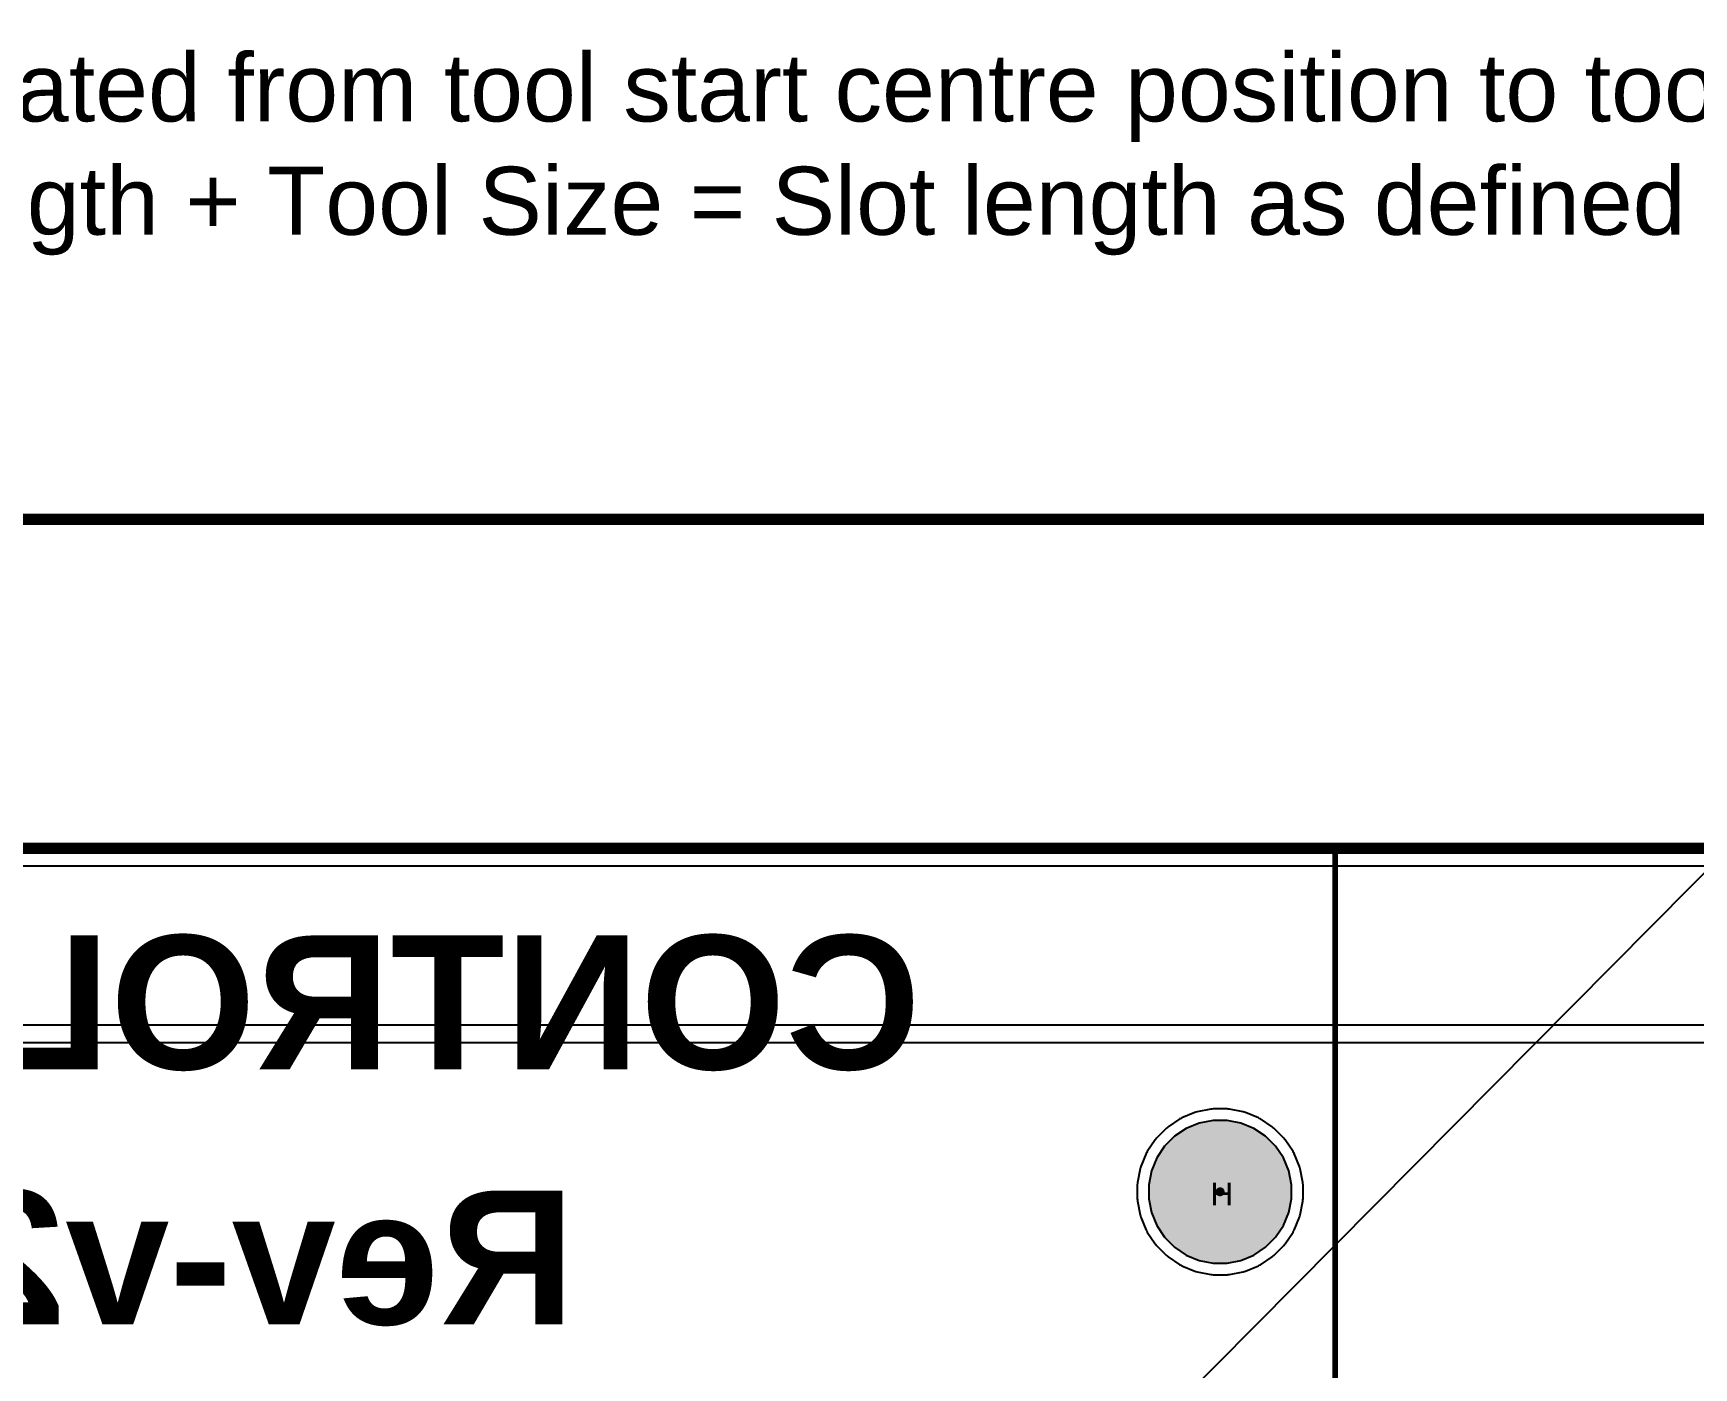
# Model space of a CAD drawing. Header units: inches. Extents: x -11 to 5379, y 0 to 5429.
# Drawn here: x 65.16 to 102.36, y 98.37 to 128.26 of the extents above; entities that cross this region are included whole.
import ezdxf

# ---------------------------------------------------------------- set-up
doc = ezdxf.new("R2010")
doc.units = ezdxf.units.IN
for name, color, linetype in [('Board Outline', 216, 'Continuous'), ('Bottom Layer', 5, 'Continuous'), ('Bottom Overlay', 54, 'Continuous'), ('Bottom Solder', 6, 'Continuous'), ('Dimension', 6, 'Continuous'), ('Drill Drawing', 1, 'Continuous'), ('GND', 16, 'Continuous'), ('Multi-Layer', 9, 'Continuous'), ('Pad Holes', 156, 'Continuous'), ('PWR', 76, 'Continuous'), ('Top Layer', 1, 'Continuous'), ('Top Overlay', 2, 'Continuous'), ('Top Solder', 216, 'Continuous')]:
    doc.layers.add(name, color=color, linetype=linetype)
doc.styles.add('Arial', font='', dxfattribs={"height": 0.2})
doc.styles.add('Arial_Bold', font='', dxfattribs={"height": 0.2})
doc.styles.get('Arial').set_extended_font_data('Arial')
doc.styles.get('Arial_Bold').set_extended_font_data('Arial', bold=True)

# ---------------------------------------------------------------- blocks, each defined once
blk = doc.blocks.new('X14CBIWB1DY1027_122')
at = {"layer": 'Bottom Solder'}
h = blk.add_hatch(color=6, dxfattribs=at)
edge = h.paths.add_edge_path()
edge.add_arc((-26.67, -4.445), 0.102, 0, 360)
at = {"layer": 'Pad Holes'}
h = blk.add_hatch(color=7, dxfattribs=at)
edge = h.paths.add_edge_path()
edge.add_arc((-26.67, -4.445), 1.6, 0, 360)
at = {"layer": 'Top Solder'}
h = blk.add_hatch(color=216, dxfattribs=at)
edge = h.paths.add_edge_path()
edge.add_arc((-26.67, -4.445), 0.102, 0, 360)
at = {"layer": 'Multi-Layer'}
for p, q in [((-27.137, -2.906), (-27.428, -3.027)), ((-26.828, -2.845), (-27.137, -2.906)), ((-26.512, -2.845), (-26.828, -2.845)), ((-26.203, -2.906), (-26.512, -2.845)), ((-25.912, -3.027), (-26.203, -2.906)), ((-27.69, -3.202), (-27.913, -3.425)), ((-27.428, -3.027), (-27.69, -3.202)), ((-25.65, -3.202), (-25.912, -3.027)), ((-25.427, -3.425), (-25.65, -3.202)), ((-28.088, -3.687), (-28.209, -3.978)), ((-27.913, -3.425), (-28.088, -3.687)), ((-25.252, -3.687), (-25.427, -3.425)), ((-25.131, -3.978), (-25.252, -3.687)), ((-28.209, -3.978), (-28.27, -4.287)), ((-25.07, -4.287), (-25.131, -3.978)), ((-28.27, -4.287), (-28.27, -4.445)), ((-28.27, -4.445), (-28.27, -4.603)), ((-25.07, -4.445), (-25.07, -4.287)), ((-25.07, -4.445), (-25.07, -4.445)), ((-25.07, -4.603), (-25.07, -4.445)), ((-28.27, -4.603), (-28.209, -4.912)), ((-25.131, -4.912), (-25.07, -4.603)), ((-28.209, -4.912), (-28.088, -5.203)), ((-28.088, -5.203), (-27.913, -5.465)), ((-25.427, -5.465), (-25.252, -5.203)), ((-25.252, -5.203), (-25.131, -4.912)), ((-27.913, -5.465), (-27.69, -5.688)), ((-25.65, -5.688), (-25.427, -5.465)), ((-27.69, -5.688), (-27.428, -5.863)), ((-27.428, -5.863), (-27.137, -5.984)), ((-26.203, -5.984), (-25.912, -5.863)), ((-25.912, -5.863), (-25.65, -5.688)), ((-27.137, -5.984), (-26.828, -6.045)), ((-26.828, -6.045), (-26.512, -6.045)), ((-26.512, -6.045), (-26.203, -5.984))]:
    blk.add_line(p, q, dxfattribs=at)
at = {"layer": 'Top Overlay'}
for points in [[(-29.25, 5.655, 0.127, 0.127, 0), (-29.25, -12.145, 0.127, 0.127, 0)], [(29.25, -12.145, 0.127, 0.127, 0), (-29.25, -12.145, 0.127, 0.127, 0)]]:
    blk.add_lwpolyline(points, format="xyseb", dxfattribs=at)
blk.add_lwpolyline([(-29.282, -12.145, 0.0635, 0.0635, 1), (-29.218, -12.145, 0.0635, 0.0635, 1)], format="xyseb", close=True, dxfattribs=at)
blk.add_lwpolyline([(-29.282, -12.145, 0.0635, 0.0635, 1), (-29.218, -12.145, 0.0635, 0.0635, 1)], format="xyseb", close=True, dxfattribs=at)

msp = doc.modelspace()

# ---------------------------------------------------------------- linework, layer by layer
at = {"layer": 'Board Outline'}
msp.add_lwpolyline([(0, 110, 0.254, 0.254, 0), (344, 110, 0.254, 0.254, 0)], format="xyseb", dxfattribs=at)
at = {"layer": 'Bottom Layer'}
for p, q in [((9.671, 109.612), (186.207, 109.612)), ((91.537, 104.163), (91.228, 104.102)), ((91.562, 104.163), (91.537, 104.163)), ((91.587, 104.168), (91.562, 104.163)), ((91.903, 104.168), (91.587, 104.168)), ((91.928, 104.163), (91.903, 104.168)), ((91.953, 104.163), (91.928, 104.163)), ((92.262, 104.102), (91.953, 104.163)), ((90.843, 103.943), (90.581, 103.767)), ((90.867, 103.952), (90.843, 103.943)), ((90.888, 103.966), (90.867, 103.952)), ((91.179, 104.087), (90.888, 103.966)), ((91.204, 104.092), (91.179, 104.087)), ((91.228, 104.102), (91.204, 104.092)), ((92.286, 104.092), (92.262, 104.102)), ((92.311, 104.087), (92.286, 104.092)), ((92.602, 103.966), (92.311, 104.087)), ((92.623, 103.952), (92.602, 103.966)), ((92.647, 103.943), (92.623, 103.952)), ((92.909, 103.767), (92.647, 103.943)), ((90.287, 103.473), (90.112, 103.211)), ((90.305, 103.491), (90.287, 103.473)), ((90.319, 103.512), (90.305, 103.491)), ((90.542, 103.735), (90.319, 103.512)), ((90.563, 103.749), (90.542, 103.735)), ((90.581, 103.767), (90.563, 103.749)), ((92.927, 103.749), (92.909, 103.767)), ((92.948, 103.735), (92.927, 103.749)), ((93.171, 103.512), (92.948, 103.735)), ((93.185, 103.491), (93.171, 103.512)), ((93.203, 103.473), (93.185, 103.491)), ((93.378, 103.211), (93.203, 103.473)), ((90.088, 103.166), (89.967, 102.875)), ((90.102, 103.187), (90.088, 103.166)), ((90.112, 103.211), (90.102, 103.187)), ((93.388, 103.188), (93.378, 103.211)), ((93.402, 103.166), (93.388, 103.188)), ((93.523, 102.875), (93.402, 103.166)), ((89.953, 102.827), (89.891, 102.517)), ((89.962, 102.85), (89.953, 102.827)), ((89.967, 102.875), (89.962, 102.85)), ((93.528, 102.85), (93.523, 102.875)), ((93.538, 102.827), (93.528, 102.85)), ((93.599, 102.517), (93.538, 102.827)), ((89.891, 102.492), (89.886, 102.467)), ((89.886, 102.467), (89.886, 102.309)), ((89.886, 102.309), (89.886, 102.152)), ((89.891, 102.517), (89.891, 102.492)), ((93.599, 102.492), (93.599, 102.517)), ((93.604, 102.467), (93.599, 102.492)), ((93.604, 102.309), (93.604, 102.467)), ((93.604, 102.152), (93.604, 102.309)), ((89.886, 102.152), (89.891, 102.127)), ((89.891, 102.127), (89.891, 102.127)), ((89.891, 102.127), (89.891, 102.101)), ((89.891, 102.101), (89.953, 101.792)), ((93.538, 101.792), (93.599, 102.101)), ((93.599, 102.127), (93.604, 102.152)), ((93.599, 102.101), (93.599, 102.127)), ((89.953, 101.792), (89.962, 101.769)), ((89.962, 101.769), (89.962, 101.768)), ((89.962, 101.768), (89.962, 101.768)), ((89.962, 101.768), (89.967, 101.743)), ((89.967, 101.743), (90.088, 101.452)), ((93.402, 101.452), (93.523, 101.744)), ((93.523, 101.744), (93.528, 101.769)), ((93.528, 101.769), (93.538, 101.792)), ((90.088, 101.452), (90.102, 101.431)), ((90.102, 101.431), (90.112, 101.408)), ((90.112, 101.408), (90.287, 101.145)), ((93.203, 101.145), (93.378, 101.408)), ((93.378, 101.408), (93.388, 101.431)), ((93.388, 101.431), (93.402, 101.452)), ((90.287, 101.145), (90.305, 101.127)), ((90.305, 101.127), (90.305, 101.127)), ((90.305, 101.127), (90.305, 101.127)), ((90.305, 101.127), (90.319, 101.106)), ((90.319, 101.106), (90.542, 100.883)), ((90.542, 100.883), (90.563, 100.869)), ((90.563, 100.869), (90.581, 100.851)), ((90.581, 100.851), (90.843, 100.676)), ((92.647, 100.676), (92.909, 100.851)), ((92.909, 100.851), (92.927, 100.869)), ((92.927, 100.869), (92.948, 100.883)), ((92.948, 100.883), (93.171, 101.106)), ((93.171, 101.106), (93.185, 101.127)), ((93.185, 101.127), (93.203, 101.145)), ((90.843, 100.676), (90.867, 100.666)), ((90.867, 100.666), (90.888, 100.652)), ((90.888, 100.652), (91.179, 100.532)), ((91.179, 100.532), (91.204, 100.527)), ((91.204, 100.527), (91.228, 100.517)), ((91.228, 100.517), (91.537, 100.455)), ((91.537, 100.455), (91.563, 100.455)), ((91.563, 100.455), (91.588, 100.45)), ((91.588, 100.45), (91.903, 100.45)), ((91.903, 100.45), (91.928, 100.455)), ((91.928, 100.455), (91.953, 100.455)), ((91.953, 100.455), (92.262, 100.517)), ((92.262, 100.517), (92.286, 100.527)), ((92.286, 100.527), (92.311, 100.532)), ((92.311, 100.532), (92.602, 100.652)), ((92.602, 100.652), (92.623, 100.666)), ((92.623, 100.666), (92.647, 100.676))]:
    msp.add_line(p, q, dxfattribs=at)
at = {"layer": 'Bottom Solder'}
msp.add_line((6.245, 12.319), (5379.208, 5429.208), dxfattribs=at)
at = {"layer": 'Dimension'}
msp.add_lwpolyline([(0, 117.373, 0.254, 0.254, 0), (146.195, 117.373, 0.254, 0.254, 0)], format="xyseb", dxfattribs=at)
at = {"layer": 'GND'}
for p, q in [((0.388, 109.612), (343.612, 109.612)), ((111.658, 106.045), (10.349, 106.045)), ((10.737, 105.657), (111.658, 105.657)), ((91.537, 104.163), (91.228, 104.102)), ((91.562, 104.163), (91.537, 104.163)), ((91.587, 104.168), (91.562, 104.163)), ((91.903, 104.168), (91.587, 104.168)), ((91.928, 104.163), (91.903, 104.168)), ((91.953, 104.163), (91.928, 104.163)), ((92.262, 104.102), (91.953, 104.163)), ((90.843, 103.943), (90.581, 103.767)), ((90.867, 103.952), (90.843, 103.943)), ((90.888, 103.966), (90.867, 103.952)), ((91.179, 104.087), (90.888, 103.966)), ((91.204, 104.092), (91.179, 104.087)), ((91.228, 104.102), (91.204, 104.092)), ((92.286, 104.092), (92.262, 104.102)), ((92.311, 104.087), (92.286, 104.092)), ((92.602, 103.966), (92.311, 104.087)), ((92.623, 103.952), (92.602, 103.966)), ((92.647, 103.943), (92.623, 103.952)), ((92.909, 103.767), (92.647, 103.943)), ((90.287, 103.473), (90.112, 103.211)), ((90.305, 103.491), (90.287, 103.473)), ((90.319, 103.512), (90.305, 103.491)), ((90.542, 103.735), (90.319, 103.512)), ((90.563, 103.749), (90.542, 103.735)), ((90.581, 103.767), (90.563, 103.749)), ((92.927, 103.749), (92.909, 103.767)), ((92.948, 103.735), (92.927, 103.749)), ((93.171, 103.512), (92.948, 103.735)), ((93.185, 103.491), (93.171, 103.512)), ((93.203, 103.473), (93.185, 103.491)), ((93.378, 103.211), (93.203, 103.473)), ((90.088, 103.166), (89.967, 102.875)), ((90.102, 103.187), (90.088, 103.166)), ((90.112, 103.211), (90.102, 103.187)), ((93.388, 103.188), (93.378, 103.211)), ((93.402, 103.166), (93.388, 103.188)), ((93.523, 102.875), (93.402, 103.166)), ((89.953, 102.827), (89.891, 102.517)), ((89.962, 102.85), (89.953, 102.827)), ((89.967, 102.875), (89.962, 102.85)), ((93.528, 102.85), (93.523, 102.875)), ((93.538, 102.827), (93.528, 102.85)), ((93.599, 102.517), (93.538, 102.827)), ((89.891, 102.492), (89.886, 102.467)), ((89.886, 102.467), (89.886, 102.309)), ((89.886, 102.309), (89.886, 102.152)), ((89.891, 102.517), (89.891, 102.492)), ((93.599, 102.492), (93.599, 102.517)), ((93.604, 102.467), (93.599, 102.492)), ((93.604, 102.309), (93.604, 102.467)), ((93.604, 102.152), (93.604, 102.309)), ((89.886, 102.152), (89.891, 102.127)), ((89.891, 102.127), (89.891, 102.127)), ((89.891, 102.127), (89.891, 102.101)), ((89.891, 102.101), (89.953, 101.792)), ((93.538, 101.792), (93.599, 102.101)), ((93.599, 102.127), (93.604, 102.152)), ((93.599, 102.101), (93.599, 102.127)), ((89.953, 101.792), (89.962, 101.769)), ((89.962, 101.769), (89.962, 101.768)), ((89.962, 101.768), (89.962, 101.768)), ((89.962, 101.768), (89.967, 101.743)), ((89.967, 101.743), (90.088, 101.452)), ((93.402, 101.452), (93.523, 101.744)), ((93.523, 101.744), (93.528, 101.769)), ((93.528, 101.769), (93.538, 101.792)), ((90.088, 101.452), (90.102, 101.431)), ((90.102, 101.431), (90.112, 101.408)), ((90.112, 101.408), (90.287, 101.145)), ((93.203, 101.145), (93.378, 101.408)), ((93.378, 101.408), (93.388, 101.431)), ((93.388, 101.431), (93.402, 101.452)), ((90.287, 101.145), (90.305, 101.127)), ((90.305, 101.127), (90.305, 101.127)), ((90.305, 101.127), (90.305, 101.127)), ((90.305, 101.127), (90.319, 101.106)), ((90.319, 101.106), (90.542, 100.883)), ((90.542, 100.883), (90.563, 100.869)), ((90.563, 100.869), (90.581, 100.851)), ((90.581, 100.851), (90.843, 100.676)), ((92.647, 100.676), (92.909, 100.851)), ((92.909, 100.851), (92.927, 100.869)), ((92.927, 100.869), (92.948, 100.883)), ((92.948, 100.883), (93.171, 101.106)), ((93.171, 101.106), (93.185, 101.127)), ((93.185, 101.127), (93.203, 101.145)), ((90.843, 100.676), (90.867, 100.666)), ((90.867, 100.666), (90.888, 100.652)), ((90.888, 100.652), (91.179, 100.532)), ((91.179, 100.532), (91.204, 100.527)), ((91.204, 100.527), (91.228, 100.517)), ((91.228, 100.517), (91.537, 100.455)), ((91.537, 100.455), (91.563, 100.455)), ((91.563, 100.455), (91.588, 100.45)), ((91.588, 100.45), (91.903, 100.45)), ((91.903, 100.45), (91.928, 100.455)), ((91.928, 100.455), (91.953, 100.455)), ((91.953, 100.455), (92.262, 100.517)), ((92.262, 100.517), (92.286, 100.527)), ((92.286, 100.527), (92.311, 100.532)), ((92.311, 100.532), (92.602, 100.652)), ((92.602, 100.652), (92.623, 100.666)), ((92.623, 100.666), (92.647, 100.676))]:
    msp.add_line(p, q, dxfattribs=at)
at = {"layer": 'PWR'}
for p, q in [((0.388, 109.612), (206.578, 109.612)), ((91.537, 104.163), (91.228, 104.102)), ((91.562, 104.163), (91.537, 104.163)), ((91.587, 104.168), (91.562, 104.163)), ((91.903, 104.168), (91.587, 104.168)), ((91.928, 104.163), (91.903, 104.168)), ((91.953, 104.163), (91.928, 104.163)), ((92.262, 104.102), (91.953, 104.163)), ((90.843, 103.943), (90.581, 103.767)), ((90.867, 103.952), (90.843, 103.943)), ((90.888, 103.966), (90.867, 103.952)), ((91.179, 104.087), (90.888, 103.966)), ((91.204, 104.092), (91.179, 104.087)), ((91.228, 104.102), (91.204, 104.092)), ((92.286, 104.092), (92.262, 104.102)), ((92.311, 104.087), (92.286, 104.092)), ((92.602, 103.966), (92.311, 104.087)), ((92.623, 103.952), (92.602, 103.966)), ((92.647, 103.943), (92.623, 103.952)), ((92.909, 103.767), (92.647, 103.943)), ((90.287, 103.473), (90.112, 103.211)), ((90.305, 103.491), (90.287, 103.473)), ((90.319, 103.512), (90.305, 103.491)), ((90.542, 103.735), (90.319, 103.512)), ((90.563, 103.749), (90.542, 103.735)), ((90.581, 103.767), (90.563, 103.749)), ((92.927, 103.749), (92.909, 103.767)), ((92.948, 103.735), (92.927, 103.749)), ((93.171, 103.512), (92.948, 103.735)), ((93.185, 103.491), (93.171, 103.512)), ((93.203, 103.473), (93.185, 103.491)), ((93.378, 103.211), (93.203, 103.473)), ((90.088, 103.166), (89.967, 102.875)), ((90.102, 103.187), (90.088, 103.166)), ((90.112, 103.211), (90.102, 103.187)), ((93.388, 103.188), (93.378, 103.211)), ((93.402, 103.166), (93.388, 103.188)), ((93.523, 102.875), (93.402, 103.166)), ((89.953, 102.827), (89.891, 102.517)), ((89.962, 102.85), (89.953, 102.827)), ((89.967, 102.875), (89.962, 102.85)), ((93.528, 102.85), (93.523, 102.875)), ((93.538, 102.827), (93.528, 102.85)), ((93.599, 102.517), (93.538, 102.827)), ((89.891, 102.492), (89.886, 102.467)), ((89.886, 102.467), (89.886, 102.309)), ((89.886, 102.309), (89.886, 102.152)), ((89.891, 102.517), (89.891, 102.492)), ((93.599, 102.492), (93.599, 102.517)), ((93.604, 102.467), (93.599, 102.492)), ((93.604, 102.309), (93.604, 102.467)), ((93.604, 102.152), (93.604, 102.309)), ((89.886, 102.152), (89.891, 102.127)), ((89.891, 102.127), (89.891, 102.127)), ((89.891, 102.127), (89.891, 102.101)), ((89.891, 102.101), (89.953, 101.792)), ((93.538, 101.792), (93.599, 102.101)), ((93.599, 102.127), (93.604, 102.152)), ((93.599, 102.101), (93.599, 102.127)), ((89.953, 101.792), (89.962, 101.769)), ((89.962, 101.769), (89.962, 101.768)), ((89.962, 101.768), (89.962, 101.768)), ((89.962, 101.768), (89.967, 101.743)), ((89.967, 101.743), (90.088, 101.452)), ((93.402, 101.452), (93.523, 101.744)), ((93.523, 101.744), (93.528, 101.769)), ((93.528, 101.769), (93.538, 101.792)), ((90.088, 101.452), (90.102, 101.431)), ((90.102, 101.431), (90.112, 101.408)), ((90.112, 101.408), (90.287, 101.145)), ((93.203, 101.145), (93.378, 101.408)), ((93.378, 101.408), (93.388, 101.431)), ((93.388, 101.431), (93.402, 101.452)), ((90.287, 101.145), (90.305, 101.127)), ((90.305, 101.127), (90.305, 101.127)), ((90.305, 101.127), (90.305, 101.127)), ((90.305, 101.127), (90.319, 101.106)), ((90.319, 101.106), (90.542, 100.883)), ((90.542, 100.883), (90.563, 100.869)), ((90.563, 100.869), (90.581, 100.851)), ((90.581, 100.851), (90.843, 100.676)), ((92.647, 100.676), (92.909, 100.851)), ((92.909, 100.851), (92.927, 100.869)), ((92.927, 100.869), (92.948, 100.883)), ((92.948, 100.883), (93.171, 101.106)), ((93.171, 101.106), (93.185, 101.127)), ((93.185, 101.127), (93.203, 101.145)), ((90.843, 100.676), (90.867, 100.666)), ((90.867, 100.666), (90.888, 100.652)), ((90.888, 100.652), (91.179, 100.532)), ((91.179, 100.532), (91.204, 100.527)), ((91.204, 100.527), (91.228, 100.517)), ((91.228, 100.517), (91.537, 100.455)), ((91.537, 100.455), (91.563, 100.455)), ((91.563, 100.455), (91.588, 100.45)), ((91.588, 100.45), (91.903, 100.45)), ((91.903, 100.45), (91.928, 100.455)), ((91.928, 100.455), (91.953, 100.455)), ((91.953, 100.455), (92.262, 100.517)), ((92.262, 100.517), (92.286, 100.527)), ((92.286, 100.527), (92.311, 100.532)), ((92.311, 100.532), (92.602, 100.652)), ((92.602, 100.652), (92.623, 100.666)), ((92.623, 100.666), (92.647, 100.676))]:
    msp.add_line(p, q, dxfattribs=at)
at = {"layer": 'Top Layer'}
for p, q in [((9.671, 109.612), (186.207, 109.612)), ((91.537, 104.163), (91.228, 104.102)), ((91.562, 104.163), (91.537, 104.163)), ((91.587, 104.168), (91.562, 104.163)), ((91.903, 104.168), (91.587, 104.168)), ((91.928, 104.163), (91.903, 104.168)), ((91.953, 104.163), (91.928, 104.163)), ((92.262, 104.102), (91.953, 104.163)), ((90.843, 103.943), (90.581, 103.767)), ((90.867, 103.952), (90.843, 103.943)), ((90.888, 103.966), (90.867, 103.952)), ((91.179, 104.087), (90.888, 103.966)), ((91.204, 104.092), (91.179, 104.087)), ((91.228, 104.102), (91.204, 104.092)), ((92.286, 104.092), (92.262, 104.102)), ((92.311, 104.087), (92.286, 104.092)), ((92.602, 103.966), (92.311, 104.087)), ((92.623, 103.952), (92.602, 103.966)), ((92.647, 103.943), (92.623, 103.952)), ((92.909, 103.767), (92.647, 103.943)), ((90.287, 103.473), (90.112, 103.211)), ((90.305, 103.491), (90.287, 103.473)), ((90.319, 103.512), (90.305, 103.491)), ((90.542, 103.735), (90.319, 103.512)), ((90.563, 103.749), (90.542, 103.735)), ((90.581, 103.767), (90.563, 103.749)), ((92.927, 103.749), (92.909, 103.767)), ((92.948, 103.735), (92.927, 103.749)), ((93.171, 103.512), (92.948, 103.735)), ((93.185, 103.491), (93.171, 103.512)), ((93.203, 103.473), (93.185, 103.491)), ((93.378, 103.211), (93.203, 103.473)), ((90.088, 103.166), (89.967, 102.875)), ((90.102, 103.187), (90.088, 103.166)), ((90.112, 103.211), (90.102, 103.187)), ((93.388, 103.188), (93.378, 103.211)), ((93.402, 103.166), (93.388, 103.188)), ((93.523, 102.875), (93.402, 103.166)), ((89.953, 102.827), (89.891, 102.517)), ((89.962, 102.85), (89.953, 102.827)), ((89.967, 102.875), (89.962, 102.85)), ((93.528, 102.85), (93.523, 102.875)), ((93.538, 102.827), (93.528, 102.85)), ((93.599, 102.517), (93.538, 102.827)), ((89.891, 102.492), (89.886, 102.467)), ((89.886, 102.467), (89.886, 102.309)), ((89.886, 102.309), (89.886, 102.152)), ((89.891, 102.517), (89.891, 102.492)), ((93.599, 102.492), (93.599, 102.517)), ((93.604, 102.467), (93.599, 102.492)), ((93.604, 102.309), (93.604, 102.467)), ((93.604, 102.152), (93.604, 102.309)), ((89.886, 102.152), (89.891, 102.127)), ((89.891, 102.127), (89.891, 102.127)), ((89.891, 102.127), (89.891, 102.101)), ((89.891, 102.101), (89.953, 101.792)), ((93.538, 101.792), (93.599, 102.101)), ((93.599, 102.127), (93.604, 102.152)), ((93.599, 102.101), (93.599, 102.127)), ((89.953, 101.792), (89.962, 101.769)), ((89.962, 101.769), (89.962, 101.768)), ((89.962, 101.768), (89.962, 101.768)), ((89.962, 101.768), (89.967, 101.743)), ((89.967, 101.743), (90.088, 101.452)), ((93.402, 101.452), (93.523, 101.744)), ((93.523, 101.744), (93.528, 101.769)), ((93.528, 101.769), (93.538, 101.792)), ((90.088, 101.452), (90.102, 101.431)), ((90.102, 101.431), (90.112, 101.408)), ((90.112, 101.408), (90.287, 101.145)), ((93.203, 101.145), (93.378, 101.408)), ((93.378, 101.408), (93.388, 101.431)), ((93.388, 101.431), (93.402, 101.452)), ((90.287, 101.145), (90.305, 101.127)), ((90.305, 101.127), (90.305, 101.127)), ((90.305, 101.127), (90.305, 101.127)), ((90.305, 101.127), (90.319, 101.106)), ((90.319, 101.106), (90.542, 100.883)), ((90.542, 100.883), (90.563, 100.869)), ((90.563, 100.869), (90.581, 100.851)), ((90.581, 100.851), (90.843, 100.676)), ((92.647, 100.676), (92.909, 100.851)), ((92.909, 100.851), (92.927, 100.869)), ((92.927, 100.869), (92.948, 100.883)), ((92.948, 100.883), (93.171, 101.106)), ((93.171, 101.106), (93.185, 101.127)), ((93.185, 101.127), (93.203, 101.145)), ((90.843, 100.676), (90.867, 100.666)), ((90.867, 100.666), (90.888, 100.652)), ((90.888, 100.652), (91.179, 100.532)), ((91.179, 100.532), (91.204, 100.527)), ((91.204, 100.527), (91.228, 100.517)), ((91.228, 100.517), (91.537, 100.455)), ((91.537, 100.455), (91.563, 100.455)), ((91.563, 100.455), (91.588, 100.45)), ((91.588, 100.45), (91.903, 100.45)), ((91.903, 100.45), (91.928, 100.455)), ((91.928, 100.455), (91.953, 100.455)), ((91.953, 100.455), (92.262, 100.517)), ((92.262, 100.517), (92.286, 100.527)), ((92.286, 100.527), (92.311, 100.532)), ((92.311, 100.532), (92.602, 100.652)), ((92.602, 100.652), (92.623, 100.666)), ((92.623, 100.666), (92.647, 100.676))]:
    msp.add_line(p, q, dxfattribs=at)
at = {"layer": 'Top Solder'}
msp.add_line((6.245, 12.319), (5379.208, 5429.208), dxfattribs=at)

# ---------------------------------------------------------------- block references
at = {"rotation": 180}
msp.add_blockref('X14CBIWB1DY1027_122', (65.075, 97.864), dxfattribs=at)

# ---------------------------------------------------------------- texts
at = {"layer": 'Bottom Overlay', "style": 'Arial_Bold', "text_generation_flag": 2}
for s, p in [('CONTROL BOARD', (85.034, 105.053)), ('Rev-v2.0', (77.286, 99.338))]:
    msp.add_text(s, height=3, dxfattribs=at).set_placement(p)
at = {"layer": 'Drill Drawing', "style": 'Arial'}
for s, height, p in [('= Calculated from tool start centre position to tool end centre position.', 1.524, (57.019, 126.288)), (' = Routed Path Length + Tool Size = Slot length as defined in the PCB layout', 1.524, (46.609, 123.749)), ('H', 0.508, (91.525, 102.005))]:
    msp.add_text(s, height=height, dxfattribs=at).set_placement(p)

doc.saveas('drawing.dxf')
